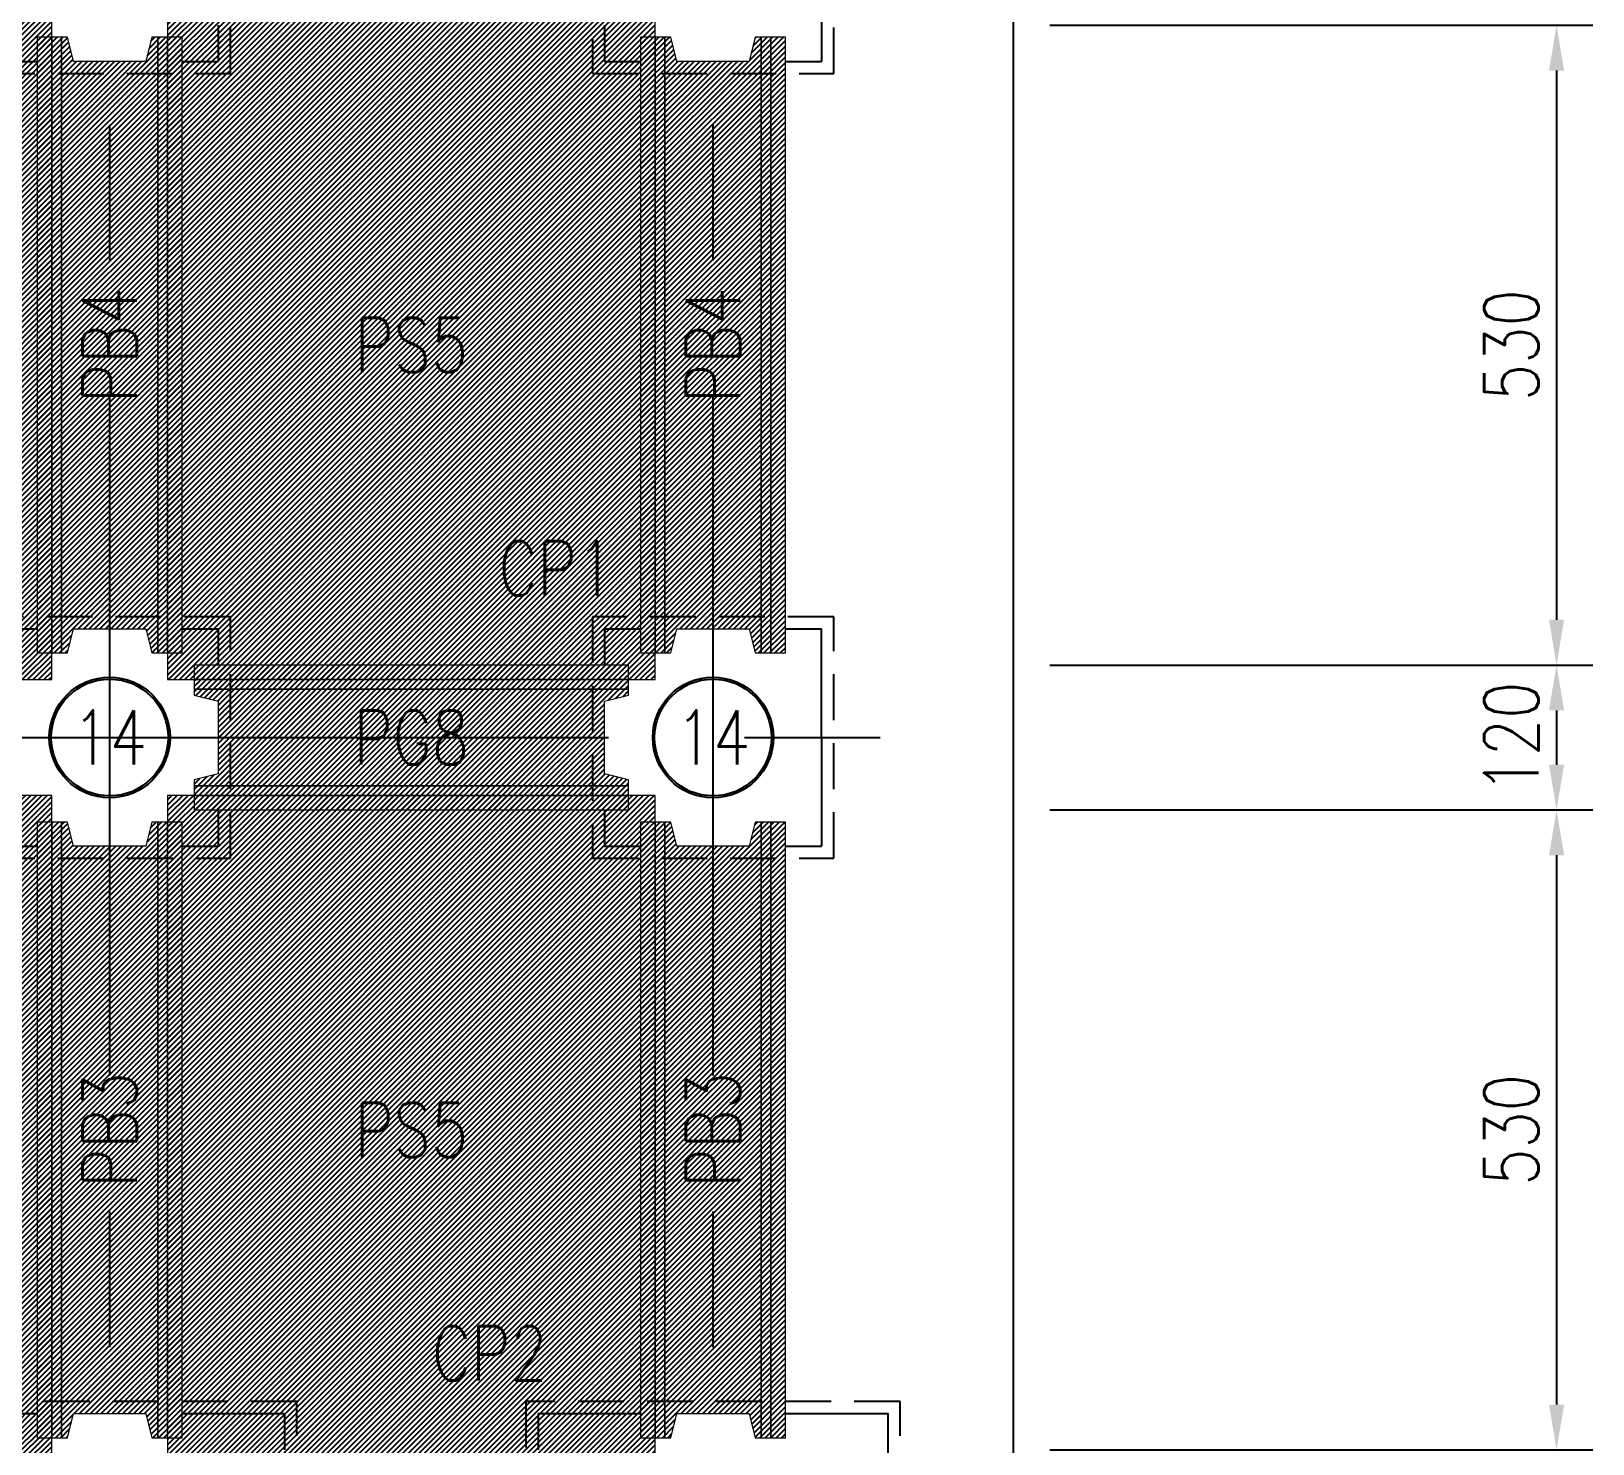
# Model space of a CAD drawing. Extents: x -4754 to 9942, y -40154 to 3841.
# Drawn here: x 3526 to 4820, y -18470 to -17300 of the extents above; entities that cross this region are included whole.
import ezdxf
from ezdxf.enums import TextEntityAlignment as Align

# ---------------------------------------------------------------- set-up
doc = ezdxf.new("R2010")
doc.units = 0
doc.header["$LTSCALE"] = 3
doc.linetypes.add('CENTER', pattern=[2, 1.25, -0.25, 0.25, -0.25])
doc.linetypes.add('DASHED', pattern=[19.05, 12.7, -6.35])
doc.layers.get('0').update_dxf_attribs({"linetype": 'CONTINUOUS'})
doc.layers.add('HB_0', color=7, linetype='CONTINUOUS', transparency=0.5)
doc.layers.add('預鑄版_HATCH', color=253, linetype='CONTINUOUS', transparency=0.1)
for name, color, linetype in [('HB_DIM', 1, 'CONTINUOUS'), ('基椿', 1, 'CONTINUOUS'), ('底圖', 7, 'CONTINUOUS'), ('預鑄梁', 7, 'CONTINUOUS'), ('預鑄梁_HATCH', 253, 'CONTINUOUS'), ('預鑄梁_TXT', 2, 'CONTINUOUS'), ('預鑄梁_外緣', 7, 'CONTINUOUS'), ('預鑄樁帽', 6, 'CONTINUOUS'), ('預鑄樁帽_TXT', 2, 'CONTINUOUS'), ('預鑄版', 7, 'CONTINUOUS'), ('預鑄版_TXT', 2, 'CONTINUOUS')]:
    doc.layers.add(name, color=color, linetype=linetype)
doc.styles.get("Standard").update_dxf_attribs({"font": 'ROMANS.shx', "width": 0.8, "bigfont": 'chineset.shx'})
doc.dimstyles.new('150cm', dxfattribs={"dimscale": 15, "dimtxt": 3, "dimasz": 2.5, "dimexe": 2, "dimexo": 2, "dimgap": 1, "dimtad": 1, "dimdsep": 46, "dimtxsty": 'Standard', "dimcen": 0, "dimclrt": 2, "dimadec": 0, "dimazin": 0, "dimtfac": 1, "dimtix": 1, "dimtmove": 2, "dimatfit": 3, "dimfxl": 1, "dimtolj": 1, "dimtzin": 0, "dimarcsym": 0})

# ---------------------------------------------------------------- blocks, each defined once
blk = doc.blocks.new('*D89')
at = {"layer": 'HB_DIM', "color": 0, "lineweight": -2}
for p, q in [((4369.8, -17294.7), (4819.8, -17294.7)), ((4789.8, -17332.2), (4789.8, -17787.2)), ((4369.8, -17824.7), (4819.8, -17824.7))]:
    blk.add_line(p, q, dxfattribs=at)
at = {"layer": 'HB_DIM', "color": 0}
for points in [[(4796.1, -17332.2), (4783.6, -17332.2), (4789.8, -17294.7)], [(4783.6, -17787.2), (4796.1, -17787.2), (4789.8, -17824.7)]]:
    blk.add_solid(points, dxfattribs=at)
at = {"layer": 'HB_DIM', "color": 2, "linetype": 'Continuous', "insert": (4752.3, -17559.7), "char_height": 45, "attachment_point": 5, "rotation": 90}
blk.add_mtext('\\A1;530', dxfattribs=at)
blk = doc.blocks.new('*D90')
at = {"layer": 'HB_DIM', "color": 0, "lineweight": -2}
for p, q in [((4369.8, -17824.7), (4819.8, -17824.7)), ((4789.8, -17862.2), (4789.8, -17907.2)), ((4369.8, -17944.7), (4819.8, -17944.7))]:
    blk.add_line(p, q, dxfattribs=at)
at = {"layer": 'HB_DIM', "color": 0}
for points in [[(4796.1, -17862.2), (4783.6, -17862.2), (4789.8, -17824.7)], [(4783.6, -17907.2), (4796.1, -17907.2), (4789.8, -17944.7)]]:
    blk.add_solid(points, dxfattribs=at)
at = {"layer": 'HB_DIM', "color": 2, "linetype": 'Continuous', "insert": (4752.3, -17884.7), "char_height": 45, "attachment_point": 5, "rotation": 90}
blk.add_mtext('\\A1;120', dxfattribs=at)
blk = doc.blocks.new('*D91')
at = {"layer": 'HB_DIM', "color": 0, "lineweight": -2}
for p, q in [((4369.8, -17944.7), (4819.8, -17944.7)), ((4789.8, -17982.2), (4789.8, -18437.2)), ((4369.8, -18474.7), (4819.8, -18474.7))]:
    blk.add_line(p, q, dxfattribs=at)
at = {"layer": 'HB_DIM', "color": 0}
for points in [[(4796.1, -17982.2), (4783.6, -17982.2), (4789.8, -17944.7)], [(4783.6, -18437.2), (4796.1, -18437.2), (4789.8, -18474.7)]]:
    blk.add_solid(points, dxfattribs=at)
at = {"layer": 'HB_DIM', "color": 2, "linetype": 'Continuous', "insert": (4752.3, -18209.7), "char_height": 45, "attachment_point": 5, "rotation": 90}
blk.add_mtext('\\A1;530', dxfattribs=at)
blk = doc.blocks.new('pile')
at = {"layer": 'HB_0', "linetype": 'Continuous'}
for radius in [50, 48.4]:
    blk.add_circle((0, 0), radius, dxfattribs=at)
at = {"color": 2, "width": 0.8}
blk.add_attdef('A', text='', height=45, dxfattribs=at).set_placement((0, 0), align=Align.MIDDLE_CENTER)

msp = doc.modelspace()

# ---------------------------------------------------------------- hatches: boundary and pattern name
at = {"layer": '預鑄梁_HATCH', "linetype": 'Continuous'}
h = msp.add_hatch(dxfattribs=at)
h.set_pattern_fill('ANSI31', color=256, style=0)
h.paths.add_polyline_path([(3530.844, -17814.682), (3542.844, -17814.682), (3550.844, -17814.682), (3555.844, -17814.682), (3560.844, -17794.682), (3620.844, -17794.682), (3625.844, -17814.682), (3630.844, -17814.682), (3638.844, -17814.682), (3650.844, -17814.682), (3650.844, -17814.682), (3650.844, -17304.682), (3650.844, -17304.682), (3638.844, -17304.682), (3630.844, -17304.682), (3625.844, -17304.682), (3620.844, -17324.682), (3560.844, -17324.682), (3555.844, -17304.682), (3550.844, -17304.682), (3542.844, -17304.682), (3530.844, -17304.682), (3530.844, -17304.682)], flags=17)
h = msp.add_hatch(dxfattribs=at)
h.set_pattern_fill('ANSI31', color=256, style=0)
h.paths.add_polyline_path([(4030.844, -17814.682), (4042.844, -17814.682), (4050.844, -17814.682), (4055.844, -17814.682), (4060.844, -17794.682), (4120.844, -17794.682), (4125.844, -17814.682), (4130.844, -17814.682), (4138.844, -17814.682), (4150.844, -17814.682), (4150.844, -17814.682), (4150.844, -17304.682), (4150.844, -17304.682), (4138.844, -17304.682), (4130.844, -17304.682), (4125.844, -17304.682), (4120.844, -17324.682), (4060.844, -17324.682), (4055.844, -17304.682), (4050.844, -17304.682), (4042.844, -17304.682), (4030.844, -17304.682), (4030.844, -17304.682)], flags=17)
h = msp.add_hatch(dxfattribs=at)
h.set_pattern_fill('ANSI31', color=256, style=0)
h.paths.add_polyline_path([(3660.844, -17944.682), (4020.844, -17944.682), (4020.844, -17944.682), (4020.844, -17932.682), (4020.844, -17924.682), (4020.844, -17919.682), (4000.844, -17914.682), (4000.844, -17854.682), (4020.844, -17849.682), (4020.844, -17844.682), (4020.844, -17836.682), (4020.844, -17824.682), (4020.844, -17824.682), (3660.844, -17824.682), (3660.844, -17824.682), (3660.844, -17836.682), (3660.844, -17844.682), (3660.844, -17849.682), (3680.844, -17854.682), (3680.844, -17914.682), (3660.844, -17919.682), (3660.844, -17924.682), (3660.844, -17932.682)], flags=17)
h = msp.add_hatch(dxfattribs=at)
h.set_pattern_fill('ANSI31', color=256, style=0)
h.paths.add_polyline_path([(3530.844, -18464.682), (3542.844, -18464.682), (3550.844, -18464.682), (3555.844, -18464.682), (3560.844, -18444.682), (3620.844, -18444.682), (3625.844, -18464.682), (3630.844, -18464.682), (3638.844, -18464.682), (3650.844, -18464.682), (3650.844, -18464.682), (3650.844, -17954.682), (3650.844, -17954.682), (3638.844, -17954.682), (3630.844, -17954.682), (3625.844, -17954.682), (3620.844, -17974.682), (3560.844, -17974.682), (3555.844, -17954.682), (3550.844, -17954.682), (3542.844, -17954.682), (3530.844, -17954.682), (3530.844, -17954.682)], flags=17)
h = msp.add_hatch(dxfattribs=at)
h.set_pattern_fill('ANSI31', color=256, style=0)
h.paths.add_polyline_path([(4030.844, -18464.682), (4042.844, -18464.682), (4050.844, -18464.682), (4055.844, -18464.682), (4060.844, -18444.682), (4120.844, -18444.682), (4125.844, -18464.682), (4130.844, -18464.682), (4138.844, -18464.682), (4150.844, -18464.682), (4150.844, -18464.682), (4150.844, -17954.682), (4150.844, -17954.682), (4138.844, -17954.682), (4130.844, -17954.682), (4125.844, -17954.682), (4120.844, -17974.682), (4060.844, -17974.682), (4055.844, -17954.682), (4050.844, -17954.682), (4042.844, -17954.682), (4030.844, -17954.682), (4030.844, -17954.682)], flags=17)
at = {"layer": '預鑄版_HATCH', "linetype": 'Continuous'}
h = msp.add_hatch(dxfattribs=at)
h.set_pattern_fill('ANSI31', color=256, style=0)
h.paths.add_polyline_path([(3138.844, -17836.682), (3542.844, -17836.682), (3542.844, -17282.682), (3138.844, -17282.682)], flags=17)
h = msp.add_hatch(dxfattribs=at)
h.set_pattern_fill('ANSI31', color=256, style=0)
h.paths.add_polyline_path([(3638.844, -17836.682), (4042.844, -17836.682), (4042.844, -17282.682), (3638.844, -17282.682)], flags=17)
h = msp.add_hatch(dxfattribs=at)
h.set_pattern_fill('ANSI31', color=256, style=0)
h.paths.add_polyline_path([(3138.844, -18486.682), (3542.844, -18486.682), (3542.844, -17932.682), (3138.844, -17932.682)], flags=17)
h = msp.add_hatch(dxfattribs=at)
h.set_pattern_fill('ANSI31', color=256, style=0)
h.paths.add_polyline_path([(3638.844, -18486.682), (4042.844, -18486.682), (4042.844, -17932.682), (3638.844, -17932.682)], flags=17)

# ---------------------------------------------------------------- linework, layer by layer
at = {"layer": '底圖', "color": 4, "linetype": 'Continuous'}
msp.add_lwpolyline([(-158.156, -19964.682), (4339.844, -19964.682), (4339.844, -16984.682), (-158.156, -16984.682), (-158.156, -19964.682)], dxfattribs=at)
at = {"layer": '底圖', "color": 252, "linetype": 'CENTER', "ltscale": 150}
for points in [[(3590.844, -19964.682), (3590.844, -16984.682)], [(4090.844, -19964.682), (4090.844, -16984.682)], [(-158.156, -17884.682), (4339.844, -17884.682)]]:
    msp.add_lwpolyline(points, dxfattribs=at)
at = {"layer": '預鑄梁', "lineweight": 5}
for p, q in [((3542.844, -17304.682, 106), (3530.844, -17304.682, 106)), ((3530.844, -17304.682, 106), (3530.844, -17324.682, 106)), ((3550.844, -17304.682, 90), (3542.844, -17304.682, 106)), ((3542.844, -17304.682, 106), (3542.844, -17324.682, 106)), ((3542.844, -17324.682, 106), (3542.844, -17304.682, 106)), ((3555.844, -17304.682, 90), (3550.844, -17304.682, 90)), ((3550.844, -17304.682, 90), (3550.844, -17324.682, 90)), ((3550.844, -17324.682, 90), (3550.844, -17304.682, 90)), ((3560.844, -17324.682, 90), (3555.844, -17304.682, 90)), ((3625.844, -17304.682, 90), (3620.844, -17324.682, 90)), ((3630.844, -17304.682, 90), (3625.844, -17304.682, 90)), ((3630.844, -17324.682, 90), (3630.844, -17304.682, 90)), ((3630.844, -17304.682, 90), (3630.844, -17324.682, 90)), ((3638.844, -17304.682, 106), (3630.844, -17304.682, 90)), ((3638.844, -17324.682, 106), (3638.844, -17304.682, 106)), ((3638.844, -17304.682, 106), (3638.844, -17324.682, 106)), ((3650.844, -17304.682, 106), (3638.844, -17304.682, 106)), ((3650.844, -17324.682, 106), (3650.844, -17304.682, 106)), ((4042.844, -17304.682, 106), (4030.844, -17304.682, 106)), ((4030.844, -17304.682, 106), (4030.844, -17324.682, 106)), ((4050.844, -17304.682, 90), (4042.844, -17304.682, 106)), ((4042.844, -17304.682, 106), (4042.844, -17324.682, 106)), ((4042.844, -17324.682, 106), (4042.844, -17304.682, 106)), ((4055.844, -17304.682, 90), (4050.844, -17304.682, 90)), ((4050.844, -17304.682, 90), (4050.844, -17324.682, 90)), ((4050.844, -17324.682, 90), (4050.844, -17304.682, 90)), ((4060.844, -17324.682, 90), (4055.844, -17304.682, 90)), ((4125.844, -17304.682, 90), (4120.844, -17324.682, 90)), ((4130.844, -17304.682, 90), (4125.844, -17304.682, 90)), ((4130.844, -17324.682, 90), (4130.844, -17304.682, 90)), ((4130.844, -17304.682, 90), (4130.844, -17324.682, 90)), ((4138.844, -17304.682, 106), (4130.844, -17304.682, 90)), ((4138.844, -17324.682, 106), (4138.844, -17304.682, 106)), ((4138.844, -17304.682, 106), (4138.844, -17324.682, 106)), ((4150.844, -17304.682, 106), (4138.844, -17304.682, 106)), ((4150.844, -17324.682, 106), (4150.844, -17304.682, 106)), ((3530.844, -17324.682, 106), (3530.844, -17794.682, 106)), ((3542.844, -17324.682, 106), (3542.844, -17794.682, 106)), ((3542.844, -17794.682, 106), (3542.844, -17324.682, 106)), ((3550.844, -17794.682, 90), (3550.844, -17324.682, 90)), ((3550.844, -17324.682, 90), (3550.844, -17794.682, 90)), ((3620.844, -17324.682, 90), (3560.844, -17324.682, 90)), ((3630.844, -17324.682, 90), (3630.844, -17794.682, 90)), ((3630.844, -17794.682, 90), (3630.844, -17324.682, 90)), ((3638.844, -17324.682, 106), (3638.844, -17794.682, 106)), ((3638.844, -17794.682, 106), (3638.844, -17324.682, 106)), ((3650.844, -17794.682, 106), (3650.844, -17324.682, 106)), ((4030.844, -17324.682, 106), (4030.844, -17794.682, 106)), ((4042.844, -17324.682, 106), (4042.844, -17794.682, 106)), ((4042.844, -17794.682, 106), (4042.844, -17324.682, 106)), ((4050.844, -17794.682, 90), (4050.844, -17324.682, 90)), ((4050.844, -17324.682, 90), (4050.844, -17794.682, 90)), ((4120.844, -17324.682, 90), (4060.844, -17324.682, 90)), ((4130.844, -17324.682, 90), (4130.844, -17794.682, 90)), ((4130.844, -17794.682, 90), (4130.844, -17324.682, 90)), ((4138.844, -17324.682, 106), (4138.844, -17794.682, 106)), ((4138.844, -17794.682, 106), (4138.844, -17324.682, 106)), ((4150.844, -17794.682, 106), (4150.844, -17324.682, 106)), ((3530.844, -17794.682, 106), (3530.844, -17814.682, 106)), ((3542.844, -17794.682, 106), (3542.844, -17814.682, 106)), ((3542.844, -17814.682, 106), (3542.844, -17794.682, 106)), ((3550.844, -17794.682, 90), (3550.844, -17814.682, 90)), ((3550.844, -17814.682, 90), (3550.844, -17794.682, 90)), ((3555.844, -17814.682, 90), (3560.844, -17794.682, 90)), ((3560.844, -17794.682, 90), (3620.844, -17794.682, 90)), ((3620.844, -17794.682, 90), (3625.844, -17814.682, 90)), ((3630.844, -17814.682, 90), (3630.844, -17794.682, 90)), ((3630.844, -17794.682, 90), (3630.844, -17814.682, 90)), ((3638.844, -17814.682, 106), (3638.844, -17794.682, 106)), ((3638.844, -17794.682, 106), (3638.844, -17814.682, 106)), ((3650.844, -17814.682, 106), (3650.844, -17794.682, 106)), ((4030.844, -17794.682, 106), (4030.844, -17814.682, 106)), ((4042.844, -17794.682, 106), (4042.844, -17814.682, 106)), ((4042.844, -17814.682, 106), (4042.844, -17794.682, 106)), ((4050.844, -17794.682, 90), (4050.844, -17814.682, 90)), ((4050.844, -17814.682, 90), (4050.844, -17794.682, 90)), ((4055.844, -17814.682, 90), (4060.844, -17794.682, 90)), ((4060.844, -17794.682, 90), (4120.844, -17794.682, 90)), ((4120.844, -17794.682, 90), (4125.844, -17814.682, 90)), ((4130.844, -17814.682, 90), (4130.844, -17794.682, 90)), ((4130.844, -17794.682, 90), (4130.844, -17814.682, 90)), ((4138.844, -17814.682, 106), (4138.844, -17794.682, 106)), ((4138.844, -17794.682, 106), (4138.844, -17814.682, 106)), ((4150.844, -17814.682, 106), (4150.844, -17794.682, 106)), ((3530.844, -17814.682, 106), (3542.844, -17814.682, 106)), ((3542.844, -17814.682, 106), (3550.844, -17814.682, 90)), ((3550.844, -17814.682, 90), (3555.844, -17814.682, 90)), ((3625.844, -17814.682, 90), (3630.844, -17814.682, 90)), ((3630.844, -17814.682, 90), (3638.844, -17814.682, 106)), ((3638.844, -17814.682, 106), (3650.844, -17814.682, 106)), ((4030.844, -17814.682, 106), (4042.844, -17814.682, 106)), ((4042.844, -17814.682, 106), (4050.844, -17814.682, 90)), ((4050.844, -17814.682, 90), (4055.844, -17814.682, 90)), ((4125.844, -17814.682, 90), (4130.844, -17814.682, 90)), ((4130.844, -17814.682, 90), (4138.844, -17814.682, 106)), ((4138.844, -17814.682, 106), (4150.844, -17814.682, 106)), ((3680.844, -17824.682, 106), (3660.844, -17824.682, 106)), ((3660.844, -17824.682, 106), (3660.844, -17836.682, 106)), ((4000.844, -17824.682, 106), (3680.844, -17824.682, 106)), ((4020.844, -17824.682, 106), (4000.844, -17824.682, 106)), ((4020.844, -17836.682, 106), (4020.844, -17824.682, 106)), ((3680.844, -17836.682, 106), (3660.844, -17836.682, 106)), ((3660.844, -17836.682, 106), (3660.844, -17844.682, 94)), ((3660.844, -17836.682, 106), (3680.844, -17836.682, 106)), ((4000.844, -17836.682, 106), (3680.844, -17836.682, 106)), ((3680.844, -17836.682, 106), (4000.844, -17836.682, 106)), ((4020.844, -17836.682, 106), (4000.844, -17836.682, 106)), ((4000.844, -17836.682, 106), (4020.844, -17836.682, 106)), ((4020.844, -17844.682, 94), (4020.844, -17836.682, 106)), ((3680.844, -17844.682, 94), (3660.844, -17844.682, 94)), ((3660.844, -17844.682, 94), (3660.844, -17849.682, 94)), ((3660.844, -17844.682, 94), (3680.844, -17844.682, 94)), ((3660.844, -17849.682, 94), (3680.844, -17854.682, 94)), ((3680.844, -17844.682, 94), (4000.844, -17844.682, 94)), ((4000.844, -17844.682, 94), (3680.844, -17844.682, 94)), ((3680.844, -17854.682, 94), (3680.844, -17914.682, 94)), ((4020.844, -17844.682, 94), (4000.844, -17844.682, 94)), ((4000.844, -17844.682, 94), (4020.844, -17844.682, 94)), ((4000.844, -17854.682, 94), (4020.844, -17849.682, 94)), ((4000.844, -17914.682, 94), (4000.844, -17854.682, 94)), ((4020.844, -17849.682, 94), (4020.844, -17844.682, 94)), ((3680.844, -17914.682, 94), (3660.844, -17919.682, 94)), ((3660.844, -17919.682, 94), (3660.844, -17924.682, 94)), ((4020.844, -17919.682, 94), (4000.844, -17914.682, 94)), ((4020.844, -17924.682, 94), (4020.844, -17919.682, 94)), ((3660.844, -17924.682, 94), (3680.844, -17924.682, 94)), ((3680.844, -17924.682, 94), (3660.844, -17924.682, 94)), ((3660.844, -17924.682, 94), (3660.844, -17932.682, 110)), ((3660.844, -17932.682, 110), (3680.844, -17932.682, 110)), ((3680.844, -17932.682, 110), (3660.844, -17932.682, 110)), ((3660.844, -17932.682, 110), (3660.844, -17944.682, 110)), ((4000.844, -17924.682, 94), (3680.844, -17924.682, 94)), ((3680.844, -17924.682, 94), (4000.844, -17924.682, 94)), ((4000.844, -17932.682, 110), (3680.844, -17932.682, 110)), ((3680.844, -17932.682, 110), (4000.844, -17932.682, 110)), ((4000.844, -17924.682, 94), (4020.844, -17924.682, 94)), ((4020.844, -17924.682, 94), (4000.844, -17924.682, 94)), ((4000.844, -17932.682, 110), (4020.844, -17932.682, 110)), ((4020.844, -17932.682, 110), (4000.844, -17932.682, 110)), ((4020.844, -17932.682, 110), (4020.844, -17924.682, 94)), ((4020.844, -17944.682, 110), (4020.844, -17932.682, 110)), ((3660.844, -17944.682, 110), (3680.844, -17944.682, 110)), ((3680.844, -17944.682, 110), (4000.844, -17944.682, 110)), ((4000.844, -17944.682, 110), (4020.844, -17944.682, 110)), ((3542.844, -17954.682, 110), (3530.844, -17954.682, 110)), ((3530.844, -17954.682, 110), (3530.844, -17974.682, 110)), ((3550.844, -17954.682, 94), (3542.844, -17954.682, 110)), ((3542.844, -17954.682, 110), (3542.844, -17974.682, 110)), ((3542.844, -17974.682, 110), (3542.844, -17954.682, 110)), ((3555.844, -17954.682, 94), (3550.844, -17954.682, 94)), ((3550.844, -17954.682, 94), (3550.844, -17974.682, 94)), ((3550.844, -17974.682, 94), (3550.844, -17954.682, 94)), ((3560.844, -17974.682, 94), (3555.844, -17954.682, 94)), ((3625.844, -17954.682, 94), (3620.844, -17974.682, 94)), ((3630.844, -17954.682, 94), (3625.844, -17954.682, 94)), ((3630.844, -17974.682, 94), (3630.844, -17954.682, 94)), ((3630.844, -17954.682, 94), (3630.844, -17974.682, 94)), ((3638.844, -17954.682, 110), (3630.844, -17954.682, 94)), ((3638.844, -17974.682, 110), (3638.844, -17954.682, 110)), ((3638.844, -17954.682, 110), (3638.844, -17974.682, 110)), ((3650.844, -17954.682, 110), (3638.844, -17954.682, 110)), ((3650.844, -17974.682, 110), (3650.844, -17954.682, 110)), ((4042.844, -17954.682, 110), (4030.844, -17954.682, 110)), ((4030.844, -17954.682, 110), (4030.844, -17974.682, 110)), ((4050.844, -17954.682, 94), (4042.844, -17954.682, 110)), ((4042.844, -17954.682, 110), (4042.844, -17974.682, 110)), ((4042.844, -17974.682, 110), (4042.844, -17954.682, 110)), ((4055.844, -17954.682, 94), (4050.844, -17954.682, 94)), ((4050.844, -17954.682, 94), (4050.844, -17974.682, 94)), ((4050.844, -17974.682, 94), (4050.844, -17954.682, 94)), ((4060.844, -17974.682, 94), (4055.844, -17954.682, 94)), ((4125.844, -17954.682, 94), (4120.844, -17974.682, 94)), ((4130.844, -17954.682, 94), (4125.844, -17954.682, 94)), ((4130.844, -17974.682, 94), (4130.844, -17954.682, 94)), ((4130.844, -17954.682, 94), (4130.844, -17974.682, 94)), ((4138.844, -17954.682, 110), (4130.844, -17954.682, 94)), ((4138.844, -17974.682, 110), (4138.844, -17954.682, 110)), ((4138.844, -17954.682, 110), (4138.844, -17974.682, 110)), ((4150.844, -17954.682, 110), (4138.844, -17954.682, 110)), ((4150.844, -17974.682, 110), (4150.844, -17954.682, 110)), ((3530.844, -17974.682, 110), (3530.844, -18444.682, 110)), ((3542.844, -17974.682, 110), (3542.844, -18444.682, 110)), ((3542.844, -18444.682, 110), (3542.844, -17974.682, 110)), ((3550.844, -18444.682, 94), (3550.844, -17974.682, 94)), ((3550.844, -17974.682, 94), (3550.844, -18444.682, 94)), ((3620.844, -17974.682, 94), (3560.844, -17974.682, 94)), ((3630.844, -17974.682, 94), (3630.844, -18444.682, 94)), ((3630.844, -18444.682, 94), (3630.844, -17974.682, 94)), ((3638.844, -17974.682, 110), (3638.844, -18444.682, 110)), ((3638.844, -18444.682, 110), (3638.844, -17974.682, 110)), ((3650.844, -18444.682, 110), (3650.844, -17974.682, 110)), ((4030.844, -17974.682, 110), (4030.844, -18444.682, 110)), ((4042.844, -17974.682, 110), (4042.844, -18444.682, 110)), ((4042.844, -18444.682, 110), (4042.844, -17974.682, 110)), ((4050.844, -18444.682, 94), (4050.844, -17974.682, 94)), ((4050.844, -17974.682, 94), (4050.844, -18444.682, 94)), ((4120.844, -17974.682, 94), (4060.844, -17974.682, 94)), ((4130.844, -17974.682, 94), (4130.844, -18444.682, 94)), ((4130.844, -18444.682, 94), (4130.844, -17974.682, 94)), ((4138.844, -17974.682, 110), (4138.844, -18444.682, 110)), ((4138.844, -18444.682, 110), (4138.844, -17974.682, 110)), ((4150.844, -18444.682, 110), (4150.844, -17974.682, 110)), ((3530.844, -18444.682, 110), (3530.844, -18464.682, 110)), ((3542.844, -18444.682, 110), (3542.844, -18464.682, 110)), ((3542.844, -18464.682, 110), (3542.844, -18444.682, 110)), ((3550.844, -18444.682, 94), (3550.844, -18464.682, 94)), ((3550.844, -18464.682, 94), (3550.844, -18444.682, 94)), ((3555.844, -18464.682, 94), (3560.844, -18444.682, 94)), ((3560.844, -18444.682, 94), (3620.844, -18444.682, 94)), ((3620.844, -18444.682, 94), (3625.844, -18464.682, 94)), ((3630.844, -18464.682, 94), (3630.844, -18444.682, 94)), ((3630.844, -18444.682, 94), (3630.844, -18464.682, 94)), ((3638.844, -18464.682, 110), (3638.844, -18444.682, 110)), ((3638.844, -18444.682, 110), (3638.844, -18464.682, 110)), ((3650.844, -18464.682, 110), (3650.844, -18444.682, 110)), ((4030.844, -18444.682, 110), (4030.844, -18464.682, 110)), ((4042.844, -18444.682, 110), (4042.844, -18464.682, 110)), ((4042.844, -18464.682, 110), (4042.844, -18444.682, 110)), ((4050.844, -18444.682, 94), (4050.844, -18464.682, 94)), ((4050.844, -18464.682, 94), (4050.844, -18444.682, 94)), ((4055.844, -18464.682, 94), (4060.844, -18444.682, 94)), ((4060.844, -18444.682, 94), (4120.844, -18444.682, 94)), ((4120.844, -18444.682, 94), (4125.844, -18464.682, 94)), ((4130.844, -18464.682, 94), (4130.844, -18444.682, 94)), ((4130.844, -18444.682, 94), (4130.844, -18464.682, 94)), ((4138.844, -18464.682, 110), (4138.844, -18444.682, 110)), ((4138.844, -18444.682, 110), (4138.844, -18464.682, 110)), ((4150.844, -18464.682, 110), (4150.844, -18444.682, 110)), ((3530.844, -18464.682, 110), (3542.844, -18464.682, 110)), ((3542.844, -18464.682, 110), (3550.844, -18464.682, 94)), ((3550.844, -18464.682, 94), (3555.844, -18464.682, 94)), ((3625.844, -18464.682, 94), (3630.844, -18464.682, 94)), ((3630.844, -18464.682, 94), (3638.844, -18464.682, 110)), ((3638.844, -18464.682, 110), (3650.844, -18464.682, 110)), ((4030.844, -18464.682, 110), (4042.844, -18464.682, 110)), ((4042.844, -18464.682, 110), (4050.844, -18464.682, 94)), ((4050.844, -18464.682, 94), (4055.844, -18464.682, 94)), ((4125.844, -18464.682, 94), (4130.844, -18464.682, 94)), ((4130.844, -18464.682, 94), (4138.844, -18464.682, 110)), ((4138.844, -18464.682, 110), (4150.844, -18464.682, 110))]:
    msp.add_line(p, q, dxfattribs=at)
at = {"layer": '預鑄梁', "color": 1, "linetype": 'Continuous'}
for points in [[(4180.844, -17234.682), (4180.844, -17324.682)], [(3680.844, -17294.682), (3680.844, -17324.682)], [(4000.844, -17294.682), (4000.844, -17324.682)], [(3500.844, -17324.682), (3530.844, -17324.682)], [(3650.844, -17324.682), (3680.844, -17324.682)], [(4000.844, -17324.682), (4030.844, -17324.682)], [(4150.844, -17324.682), (4180.844, -17324.682)], [(3500.844, -17794.682), (3530.844, -17794.682)], [(3650.844, -17794.682), (3680.844, -17794.682)], [(3680.844, -17794.682), (3680.844, -17824.682)], [(4000.844, -17794.682), (4000.844, -17824.682)], [(4000.844, -17794.682), (4030.844, -17794.682)], [(4150.844, -17794.682), (4180.844, -17794.682)], [(4180.844, -17884.682), (4180.844, -17794.682)], [(4180.844, -17884.682), (4180.844, -17974.682)], [(3680.844, -17944.682), (3680.844, -17974.682)], [(4000.844, -17944.682), (4000.844, -17974.682)], [(3500.844, -17974.682), (3530.844, -17974.682)], [(3650.844, -17974.682), (3680.844, -17974.682)], [(4000.844, -17974.682), (4030.844, -17974.682)], [(4150.844, -17974.682), (4180.844, -17974.682)], [(3445.844, -18444.682), (3530.844, -18444.682)], [(3650.844, -18444.682), (3735.844, -18444.682)], [(3735.844, -18444.682), (3735.844, -18474.682)], [(3945.844, -18444.682), (3945.844, -18474.682)], [(3945.844, -18444.682), (4030.844, -18444.682)], [(4150.844, -18444.682), (4235.844, -18444.682)], [(4235.844, -18534.682), (4235.844, -18444.682)]]:
    msp.add_lwpolyline(points, dxfattribs=at)
at = {"layer": '預鑄梁_外緣', "lineweight": 5}
for p, q in [((3542.844, -17304.682, 106), (3530.844, -17304.682, 106)), ((3530.844, -17304.682, 106), (3530.844, -17324.682, 106)), ((3550.844, -17304.682, 90), (3542.844, -17304.682, 106)), ((3555.844, -17304.682, 90), (3550.844, -17304.682, 90)), ((3560.844, -17324.682, 90), (3555.844, -17304.682, 90)), ((3625.844, -17304.682, 90), (3620.844, -17324.682, 90)), ((3630.844, -17304.682, 90), (3625.844, -17304.682, 90)), ((3638.844, -17304.682, 106), (3630.844, -17304.682, 90)), ((3650.844, -17304.682, 106), (3638.844, -17304.682, 106)), ((3650.844, -17324.682, 106), (3650.844, -17304.682, 106)), ((4042.844, -17304.682, 106), (4030.844, -17304.682, 106)), ((4030.844, -17304.682, 106), (4030.844, -17324.682, 106)), ((4050.844, -17304.682, 90), (4042.844, -17304.682, 106)), ((4055.844, -17304.682, 90), (4050.844, -17304.682, 90)), ((4060.844, -17324.682, 90), (4055.844, -17304.682, 90)), ((4125.844, -17304.682, 90), (4120.844, -17324.682, 90)), ((4130.844, -17304.682, 90), (4125.844, -17304.682, 90)), ((4138.844, -17304.682, 106), (4130.844, -17304.682, 90)), ((4150.844, -17304.682, 106), (4138.844, -17304.682, 106)), ((4150.844, -17324.682, 106), (4150.844, -17304.682, 106)), ((3530.844, -17324.682, 106), (3530.844, -17794.682, 106)), ((3620.844, -17324.682, 90), (3560.844, -17324.682, 90)), ((3650.844, -17794.682, 106), (3650.844, -17324.682, 106)), ((4030.844, -17324.682, 106), (4030.844, -17794.682, 106)), ((4120.844, -17324.682, 90), (4060.844, -17324.682, 90)), ((4150.844, -17794.682, 106), (4150.844, -17324.682, 106)), ((3530.844, -17794.682, 106), (3530.844, -17814.682, 106)), ((3555.844, -17814.682, 90), (3560.844, -17794.682, 90)), ((3560.844, -17794.682, 90), (3620.844, -17794.682, 90)), ((3620.844, -17794.682, 90), (3625.844, -17814.682, 90)), ((3650.844, -17814.682, 106), (3650.844, -17794.682, 106)), ((4030.844, -17794.682, 106), (4030.844, -17814.682, 106)), ((4055.844, -17814.682, 90), (4060.844, -17794.682, 90)), ((4060.844, -17794.682, 90), (4120.844, -17794.682, 90)), ((4120.844, -17794.682, 90), (4125.844, -17814.682, 90)), ((4150.844, -17814.682, 106), (4150.844, -17794.682, 106)), ((3530.844, -17814.682, 106), (3542.844, -17814.682, 106)), ((3542.844, -17814.682, 106), (3550.844, -17814.682, 90)), ((3550.844, -17814.682, 90), (3555.844, -17814.682, 90)), ((3625.844, -17814.682, 90), (3630.844, -17814.682, 90)), ((3630.844, -17814.682, 90), (3638.844, -17814.682, 106)), ((3638.844, -17814.682, 106), (3650.844, -17814.682, 106)), ((4030.844, -17814.682, 106), (4042.844, -17814.682, 106)), ((4042.844, -17814.682, 106), (4050.844, -17814.682, 90)), ((4050.844, -17814.682, 90), (4055.844, -17814.682, 90)), ((4125.844, -17814.682, 90), (4130.844, -17814.682, 90)), ((4130.844, -17814.682, 90), (4138.844, -17814.682, 106)), ((4138.844, -17814.682, 106), (4150.844, -17814.682, 106)), ((3680.844, -17824.682, 106), (3660.844, -17824.682, 106)), ((3660.844, -17824.682, 106), (3660.844, -17836.682, 106)), ((4000.844, -17824.682, 106), (3680.844, -17824.682, 106)), ((4020.844, -17824.682, 106), (4000.844, -17824.682, 106)), ((4020.844, -17836.682, 106), (4020.844, -17824.682, 106)), ((3660.844, -17836.682, 106), (3660.844, -17844.682, 94)), ((4020.844, -17844.682, 94), (4020.844, -17836.682, 106)), ((3660.844, -17844.682, 94), (3660.844, -17849.682, 94)), ((3660.844, -17849.682, 94), (3680.844, -17854.682, 94)), ((3680.844, -17854.682, 94), (3680.844, -17914.682, 94)), ((4000.844, -17854.682, 94), (4020.844, -17849.682, 94)), ((4000.844, -17914.682, 94), (4000.844, -17854.682, 94)), ((4020.844, -17849.682, 94), (4020.844, -17844.682, 94)), ((3680.844, -17914.682, 94), (3660.844, -17919.682, 94)), ((3660.844, -17919.682, 94), (3660.844, -17924.682, 94)), ((4020.844, -17919.682, 94), (4000.844, -17914.682, 94)), ((4020.844, -17924.682, 94), (4020.844, -17919.682, 94)), ((3660.844, -17924.682, 94), (3660.844, -17932.682, 110)), ((3660.844, -17932.682, 110), (3660.844, -17944.682, 110)), ((4020.844, -17932.682, 110), (4020.844, -17924.682, 94)), ((4020.844, -17944.682, 110), (4020.844, -17932.682, 110)), ((3660.844, -17944.682, 110), (3680.844, -17944.682, 110)), ((3680.844, -17944.682, 110), (4000.844, -17944.682, 110)), ((4000.844, -17944.682, 110), (4020.844, -17944.682, 110)), ((3542.844, -17954.682, 110), (3530.844, -17954.682, 110)), ((3530.844, -17954.682, 110), (3530.844, -17974.682, 110)), ((3550.844, -17954.682, 94), (3542.844, -17954.682, 110)), ((3555.844, -17954.682, 94), (3550.844, -17954.682, 94)), ((3560.844, -17974.682, 94), (3555.844, -17954.682, 94)), ((3625.844, -17954.682, 94), (3620.844, -17974.682, 94)), ((3630.844, -17954.682, 94), (3625.844, -17954.682, 94)), ((3638.844, -17954.682, 110), (3630.844, -17954.682, 94)), ((3650.844, -17954.682, 110), (3638.844, -17954.682, 110)), ((3650.844, -17974.682, 110), (3650.844, -17954.682, 110)), ((4042.844, -17954.682, 110), (4030.844, -17954.682, 110)), ((4030.844, -17954.682, 110), (4030.844, -17974.682, 110)), ((4050.844, -17954.682, 94), (4042.844, -17954.682, 110)), ((4055.844, -17954.682, 94), (4050.844, -17954.682, 94)), ((4060.844, -17974.682, 94), (4055.844, -17954.682, 94)), ((4125.844, -17954.682, 94), (4120.844, -17974.682, 94)), ((4130.844, -17954.682, 94), (4125.844, -17954.682, 94)), ((4138.844, -17954.682, 110), (4130.844, -17954.682, 94)), ((4150.844, -17954.682, 110), (4138.844, -17954.682, 110)), ((4150.844, -17974.682, 110), (4150.844, -17954.682, 110)), ((3530.844, -17974.682, 110), (3530.844, -18444.682, 110)), ((3620.844, -17974.682, 94), (3560.844, -17974.682, 94)), ((3650.844, -18444.682, 110), (3650.844, -17974.682, 110)), ((4030.844, -17974.682, 110), (4030.844, -18444.682, 110)), ((4120.844, -17974.682, 94), (4060.844, -17974.682, 94)), ((4150.844, -18444.682, 110), (4150.844, -17974.682, 110)), ((3530.844, -18444.682, 110), (3530.844, -18464.682, 110)), ((3555.844, -18464.682, 94), (3560.844, -18444.682, 94)), ((3560.844, -18444.682, 94), (3620.844, -18444.682, 94)), ((3620.844, -18444.682, 94), (3625.844, -18464.682, 94)), ((3650.844, -18464.682, 110), (3650.844, -18444.682, 110)), ((4030.844, -18444.682, 110), (4030.844, -18464.682, 110)), ((4055.844, -18464.682, 94), (4060.844, -18444.682, 94)), ((4060.844, -18444.682, 94), (4120.844, -18444.682, 94)), ((4120.844, -18444.682, 94), (4125.844, -18464.682, 94)), ((4150.844, -18464.682, 110), (4150.844, -18444.682, 110)), ((3530.844, -18464.682, 110), (3542.844, -18464.682, 110)), ((3542.844, -18464.682, 110), (3550.844, -18464.682, 94)), ((3550.844, -18464.682, 94), (3555.844, -18464.682, 94)), ((3625.844, -18464.682, 94), (3630.844, -18464.682, 94)), ((3630.844, -18464.682, 94), (3638.844, -18464.682, 110)), ((3638.844, -18464.682, 110), (3650.844, -18464.682, 110)), ((4030.844, -18464.682, 110), (4042.844, -18464.682, 110)), ((4042.844, -18464.682, 110), (4050.844, -18464.682, 94)), ((4050.844, -18464.682, 94), (4055.844, -18464.682, 94)), ((4125.844, -18464.682, 94), (4130.844, -18464.682, 94)), ((4130.844, -18464.682, 94), (4138.844, -18464.682, 110)), ((4138.844, -18464.682, 110), (4150.844, -18464.682, 110))]:
    msp.add_line(p, q, dxfattribs=at)
at = {"layer": '預鑄樁帽', "linetype": 'DASHED'}
for points in [[(3490.844, -17334.682), (3690.844, -17334.682), (3690.844, -17134.682), (3490.844, -17134.682), (3490.844, -17334.682)], [(3990.844, -17334.682), (4190.844, -17334.682), (4190.844, -17134.682), (3990.844, -17134.682), (3990.844, -17334.682)], [(3490.844, -17984.682), (3690.844, -17984.682), (3690.844, -17784.682), (3490.844, -17784.682), (3490.844, -17984.682)], [(3990.844, -17984.682), (4190.844, -17984.682), (4190.844, -17784.682), (3990.844, -17784.682), (3990.844, -17984.682)], [(3435.844, -18634.682), (3745.844, -18634.682), (3745.844, -18434.682), (3435.844, -18434.682), (3435.844, -18634.682)], [(3935.844, -18634.682), (4245.844, -18634.682), (4245.844, -18434.682), (3935.844, -18434.682), (3935.844, -18634.682)]]:
    msp.add_lwpolyline(points, dxfattribs=at)
at = {"layer": '預鑄版', "lineweight": 5}
for points in [[(3138.844, -17836.682, 106), (3542.844, -17836.682, 106), (3542.844, -17282.682, 106), (3138.844, -17282.682, 106), (3138.844, -17836.682, 106)], [(3638.844, -17836.682, 106), (4042.844, -17836.682, 106), (4042.844, -17282.682, 106), (3638.844, -17282.682, 106), (3638.844, -17836.682, 106)], [(3138.844, -18486.682, 110), (3542.844, -18486.682, 110), (3542.844, -17932.682, 110), (3138.844, -17932.682, 110), (3138.844, -18486.682, 110)], [(3638.844, -18486.682, 110), (4042.844, -18486.682, 110), (4042.844, -17932.682, 110), (3638.844, -17932.682, 110), (3638.844, -18486.682, 110)]]:
    msp.add_polyline3d(points, dxfattribs=at)

# ---------------------------------------------------------------- block references
at = {"layer": '基椿', "linetype": 'Continuous', "rotation": 360}
for p in [(3590.844, -17884.682), (4090.844, -17884.682)]:
    msp.add_blockref('pile', p, dxfattribs=at).add_auto_attribs({'A': '14'})

# ---------------------------------------------------------------- texts
at = {"layer": '預鑄梁_TXT', "linetype": 'Continuous', "width": 0.8}
for s, p in [('PB4', (3590.844, -17559.682, 106)), ('PB4', (4090.844, -17559.682, 106)), ('PB3', (3590.844, -18209.682, 110)), ('PB3', (4090.844, -18209.682, 110))]:
    msp.add_text(s, height=45, rotation=90, dxfattribs=at).set_placement(p, align=Align.MIDDLE)
msp.add_text('PG8', height=45, dxfattribs=at).set_placement((3840.844, -17884.682, 110), align=Align.MIDDLE)
at = {"layer": '預鑄樁帽_TXT', "linetype": 'Continuous', "width": 0.8}
for s, p in [('CP1', (3960.844, -17744.682)), ('CP2', (3905.844, -18394.682))]:
    msp.add_text(s, height=45, dxfattribs=at).set_placement(p, align=Align.MIDDLE)
at = {"layer": '預鑄版_TXT', "linetype": 'Continuous', "width": 0.8}
for p in [(3840.844, -17559.682, 106), (3840.844, -18209.682, 110)]:
    msp.add_text('PS5', height=45, dxfattribs=at).set_placement(p, align=Align.MIDDLE)

# ---------------------------------------------------------------- dimensions: what is measured, and where the dimension line sits
at = {"layer": 'HB_DIM'}
for base, p1, p2, picture, middle in [((4789.844, -17824.682), (4339.844, -17294.682, 106), (4339.844, -17824.682, 110), '*D89', (4752.344, -17559.682)), ((4789.844, -17944.682), (4339.844, -17824.682, 110), (4339.844, -17944.682, 110), '*D90', (4752.344, -17884.682)), ((4789.844, -18474.682), (4339.844, -17944.682, 110), (4339.844, -18474.682, 113), '*D91', (4752.344, -18209.682))]:
    dim = msp.add_linear_dim(base=base, p1=p1, p2=p2, angle=90, dimstyle='150cm', dxfattribs=at)
    dim.commit()
    dim.dimension.update_dxf_attribs({"geometry": picture, "text_midpoint": middle})

doc.saveas('drawing.dxf')
